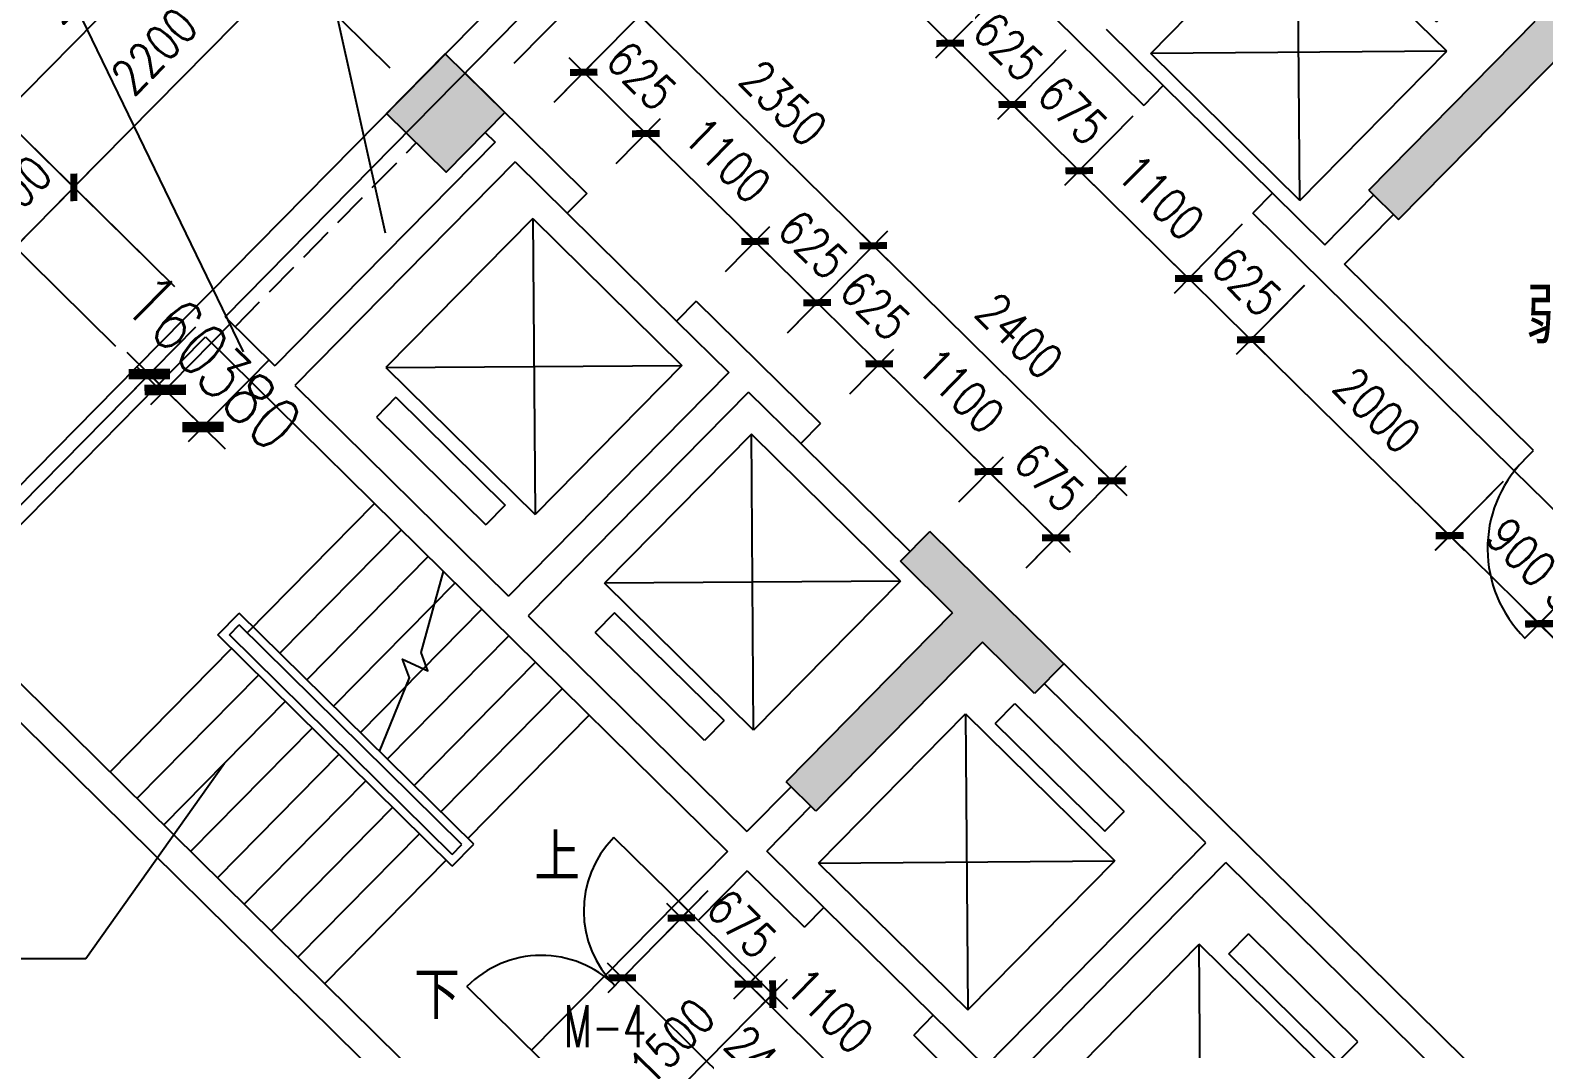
# Model space of a CAD drawing. Extents: x -357449 to -117302, y 127569 to 244935.
# Drawn here: x -324332 to -313485, y 228801 to 236096 of the extents above; entities that cross this region are included whole.
import ezdxf

# ---------------------------------------------------------------- set-up
doc = ezdxf.new("R2010")
doc.units = 0
doc.header["$MEASUREMENT"] = 0
doc.linetypes.add('DASH', pattern=[0.35, 0.25, -0.1])
doc.layers.get('0').update_dxf_attribs({"linetype": 'CONTINUOUS'})
doc.layers.get('DEFPOINTS').update_dxf_attribs({"linetype": 'CONTINUOUS'})
for name, color, linetype in [('1', 8, 'CONTINUOUS'), ('2', 4, 'CONTINUOUS'), ('COLUMN', 4, 'CONTINUOUS'), ('F', 31, 'CONTINUOUS'), ('WALL', 1, 'CONTINUOUS'), ('WINDOW', 4, 'CONTINUOUS'), ('WINDOWS', 4, 'CONTINUOUS'), ('阳台', 4, 'CONTINUOUS')]:
    doc.layers.add(name, color=color, linetype=linetype)
doc.layers.add('AXIS', color=3, linetype='CONTINUOUS', lineweight=9)
doc.styles.add('DIM_FONT', font='SIMPLEX.shx', dxfattribs={"width": 0.8})
doc.styles.add('FS', font='txt.shx', dxfattribs={"width": 0.66, "height": 150, "bigfont": 'fs.shx'})
doc.styles.add('H1', font='SimSun.ttf')
doc.dimstyles.new('DIMN-200', dxfattribs={"dimtxt": 300, "dimasz": 1, "dimexe": 250, "dimexo": 0, "dimgap": 150, "dimtad": 1, "dimdec": 0, "dimdsep": 46, "dimtxsty": 'DIM_FONT', "dimblk": '_DIMX', "dimcen": 2.5, "dimclrd": 256, "dimclre": 256, "dimclrt": 4, "dimadec": 0, "dimazin": 0, "dimtfac": 1, "dimtdec": 0, "dimtix": 1, "dimtmove": 2, "dimatfit": 3, "dimldrblk": '_DIMX', "dimfxl": 0, "dimtolj": 1, "dimtzin": 0, "dimarcsym": 0})
doc.dimstyles.get("Standard").update_dxf_attribs({"dimtxt": 375, "dimasz": 1, "dimexe": 150, "dimexo": 0, "dimgap": 200, "dimtad": 1, "dimdec": 0, "dimzin": 0, "dimdsep": 46, "dimtxsty": 'DIM_FONT', "dimblk1": '_DIMX', "dimblk2": '_DIMX', "dimsah": 1, "dimcen": 200, "dimclrd": 256, "dimclre": 256, "dimclrt": 4, "dimadec": 0, "dimazin": 0, "dimtfac": 1, "dimtdec": 0, "dimtix": 1, "dimtmove": 2, "dimatfit": 3, "dimldrblk": '_DIMX', "dimfxl": 0, "dimtolj": 1, "dimtzin": 0, "dimarcsym": 0})

# ---------------------------------------------------------------- blocks, each defined once
blk = doc.blocks.new('_DIMX')
blk.add_line((-150, 0), (150, 0))
at = {"const_width": 50}
blk.add_lwpolyline([(-70, -70), (70, 70)], dxfattribs=at)
blk = doc.blocks.new('*D485')
at = {"linetype": 'ByBlock'}
for p, q in [((-310911, 235975), (-310192, 236705)), ((-310296, 236597), (-308624, 234949)), ((-309237, 234325), (-308518, 235055))]:
    blk.add_line(p, q, dxfattribs=at)
at = {"layer": 'DEFPOINTS', "color": 0, "linetype": 'ByBlock'}
for p in [(-310911, 235975), (-308623, 234948), (-309237, 234325)]:
    blk.add_point(p, dxfattribs=at)
at = {"linetype": 'ByBlock'}
for p, rotation in [((-310297, 236598), 135.4212849043533), ((-308623, 234948), 315.4212849043533)]:
    blk.add_blockref('_DIMX', p, dxfattribs=dict(at, rotation=rotation))
at = {"color": 4, "linetype": 'ByBlock', "insert": (-309267, 235969), "char_height": 250, "attachment_point": 5, "rotation": 315.4213, "style": 'DIM_FONT'}
blk.add_mtext('\\A1;2350', dxfattribs=at)
blk = doc.blocks.new('*D30')
at = {"linetype": 'ByBlock'}
for p, q in [((-307663, 240708), (-309497, 242514)), ((-309390, 242408), (-328830, 222681)), ((-327104, 220979), (-328937, 222785))]:
    blk.add_line(p, q, dxfattribs=at)
at = {"layer": 'DEFPOINTS', "color": 0, "linetype": 'ByBlock'}
for p in [(-307663, 240708), (-328831, 222680), (-327104, 220979)]:
    blk.add_point(p, dxfattribs=at)
at = {"linetype": 'ByBlock'}
for p, rotation in [((-309390, 242409), 45.42128490415822), ((-328831, 222680), 225.4212849041582)]:
    blk.add_blockref('_DIMX', p, dxfattribs=dict(at, rotation=rotation))
at = {"color": 4, "linetype": 'ByBlock', "insert": (-319306, 232737), "char_height": 250, "attachment_point": 5, "rotation": 45.4213, "style": 'DIM_FONT'}
blk.add_mtext('\\A1;27698', dxfattribs=at)
blk = doc.blocks.new('A$C42896F79')
at = {"layer": '1'}
for p, q in [((1121, 2195), (68, 1126)), ((1121, 2195), (2189, 1142)), ((1121, 2195), (1137, 73)), ((68, 1126), (2189, 1142)), ((68, 1126), (1137, 73)), ((2189, 1142), (1137, 73)), ((140, 915), (0, 772)), ((140, 915), (924, 142)), ((0, 772), (784, 0)), ((924, 142), (784, 0))]:
    blk.add_line(p, q, dxfattribs=at)
blk = doc.blocks.new('*D74')
at = {"linetype": 'ByBlock'}
for p, q in [((-314051, 234226), (-314881, 235044)), ((-315826, 233871), (-314774, 234938)), ((-315103, 233157), (-315933, 233975))]:
    blk.add_line(p, q, dxfattribs=at)
at = {"layer": 'DEFPOINTS', "color": 0, "linetype": 'ByBlock'}
for p in [(-314774, 234938), (-314051, 234226), (-315103, 233157)]:
    blk.add_point(p, dxfattribs=at)
at = {"linetype": 'ByBlock'}
for p, rotation in [((-314774, 234938), 45.4212849041682), ((-315827, 233870), 225.4212849041682)]:
    blk.add_blockref('_DIMX', p, dxfattribs=dict(at, rotation=rotation))
at = {"color": 4, "linetype": 'ByBlock', "insert": (-315496, 234597), "char_height": 250, "attachment_point": 5, "rotation": 45.4213, "style": 'DIM_FONT'}
blk.add_mtext('\\A1;1500', dxfattribs=at)
blk = doc.blocks.new('*D77')
at = {"linetype": 'ByBlock'}
for p, q in [((-313629, 234653), (-314459, 235471)), ((-314774, 234938), (-314353, 235366)), ((-314352, 235367), (-314351, 235367)), ((-314051, 234226), (-314881, 235044)), ((-314774, 234938), (-314775, 234937))]:
    blk.add_line(p, q, dxfattribs=at)
at = {"layer": 'DEFPOINTS', "color": 0, "linetype": 'ByBlock'}
for p in [(-314353, 235366), (-313629, 234653), (-314051, 234226)]:
    blk.add_point(p, dxfattribs=at)
at = {"linetype": 'ByBlock'}
for p, rotation in [((-314353, 235366), 225.421284904168), ((-314774, 234938), 45.42128490416798)]:
    blk.add_blockref('_DIMX', p, dxfattribs=dict(at, rotation=rotation))
at = {"color": 4, "linetype": 'ByBlock', "insert": (-314759, 235345), "char_height": 250, "attachment_point": 5, "rotation": 45.4213, "style": 'DIM_FONT'}
blk.add_mtext('\\A1;600', dxfattribs=at)
blk = doc.blocks.new('*D78')
at = {"linetype": 'ByBlock'}
for p, q in [((-312085, 236220), (-312915, 237038)), ((-314352, 235367), (-312809, 236932)), ((-313629, 234653), (-314459, 235471))]:
    blk.add_line(p, q, dxfattribs=at)
at = {"layer": 'DEFPOINTS', "color": 0, "linetype": 'ByBlock'}
for p in [(-312808, 236933), (-312085, 236220), (-313629, 234653)]:
    blk.add_point(p, dxfattribs=at)
at = {"linetype": 'ByBlock'}
for p, rotation in [((-312808, 236933), 45.42128490416195), ((-314353, 235366), 225.421284904162)]:
    blk.add_blockref('_DIMX', p, dxfattribs=dict(at, rotation=rotation))
at = {"color": 4, "linetype": 'ByBlock', "insert": (-313776, 236342), "char_height": 250, "attachment_point": 5, "rotation": 45.4213, "style": 'DIM_FONT'}
blk.add_mtext('\\A1;2200', dxfattribs=at)
blk = doc.blocks.new('*D730')
at = {"linetype": 'ByBlock'}
for p, q in [((-314401, 235413), (-314976, 235980)), ((-314870, 235874), (-316904, 233810)), ((-316436, 233347), (-317012, 233914))]:
    blk.add_line(p, q, dxfattribs=at)
at = {"layer": 'DEFPOINTS', "color": 0, "linetype": 'ByBlock'}
for p in [(-314401, 235413), (-316905, 233809), (-316436, 233347)]:
    blk.add_point(p, dxfattribs=at)
at = {"linetype": 'ByBlock'}
for p, rotation in [((-314869, 235875), 45.42128490417358), ((-316905, 233809), 225.4212849041736)]:
    blk.add_blockref('_DIMX', p, dxfattribs=dict(at, rotation=rotation))
at = {"color": 4, "linetype": 'ByBlock', "insert": (-316083, 235035), "char_height": 250, "attachment_point": 5, "rotation": 45.4213, "style": 'DIM_FONT'}
blk.add_mtext('\\A1;2900', dxfattribs=at)
blk = doc.blocks.new('*D484')
at = {"linetype": 'ByBlock'}
for p, q in [((-311196, 236255), (-310477, 236985)), ((-310583, 236879), (-310583, 236880)), ((-310582, 236879), (-310297, 236598)), ((-310911, 235975), (-310192, 236705)), ((-310296, 236597), (-310296, 236596))]:
    blk.add_line(p, q, dxfattribs=at)
at = {"layer": 'DEFPOINTS', "color": 0, "linetype": 'ByBlock'}
for p in [(-310297, 236598), (-311196, 236255), (-310911, 235975)]:
    blk.add_point(p, dxfattribs=at)
at = {"linetype": 'ByBlock'}
for p, rotation in [((-310582, 236879), 315.421284904351), ((-310297, 236598), 135.4212849043509)]:
    blk.add_blockref('_DIMX', p, dxfattribs=dict(at, rotation=rotation))
at = {"color": 4, "linetype": 'ByBlock', "insert": (-310246, 236934), "char_height": 250, "attachment_point": 5, "rotation": 315.4213, "style": 'DIM_FONT'}
blk.add_mtext('\\A1;400', dxfattribs=at)
blk = doc.blocks.new('*D75')
at = {"linetype": 'ByBlock'}
for p, q in [((-311454, 236861), (-312284, 237679)), ((-312178, 237573), (-312808, 236934)), ((-312085, 236220), (-312915, 237038))]:
    blk.add_line(p, q, dxfattribs=at)
at = {"layer": 'DEFPOINTS', "color": 0, "linetype": 'ByBlock'}
for p in [(-312808, 236933), (-311454, 236861), (-312085, 236220)]:
    blk.add_point(p, dxfattribs=at)
at = {"linetype": 'ByBlock'}
for p, rotation in [((-312177, 237574), 45.42128490416662), ((-312808, 236933), 225.4212849041666)]:
    blk.add_blockref('_DIMX', p, dxfattribs=dict(at, rotation=rotation))
at = {"color": 4, "linetype": 'ByBlock', "insert": (-312689, 237446), "char_height": 250, "attachment_point": 5, "rotation": 45.4213, "style": 'DIM_FONT'}
blk.add_mtext('\\A1;900', dxfattribs=at)
blk = doc.blocks.new('*D26')
at = {"linetype": 'ByBlock'}
for p, q in [((-307374, 240704), (-305958, 242141)), ((-298442, 234525), (-306062, 242034)), ((-299753, 233193), (-298336, 234631))]:
    blk.add_line(p, q, dxfattribs=at)
at = {"layer": 'DEFPOINTS', "color": 0, "linetype": 'ByBlock'}
for p in [(-306063, 242035), (-307374, 240704), (-299753, 233193)]:
    blk.add_point(p, dxfattribs=at)
at = {"linetype": 'ByBlock'}
for p, rotation in [((-306063, 242035), 135.4212849043528), ((-298441, 234524), 315.4212849043528)]:
    blk.add_blockref('_DIMX', p, dxfattribs=dict(at, rotation=rotation))
at = {"color": 4, "linetype": 'ByBlock', "insert": (-302059, 238475), "char_height": 250, "attachment_point": 5, "rotation": 315.4213, "style": 'DIM_FONT'}
blk.add_mtext('\\A1;10700', dxfattribs=at)
blk = doc.blocks.new('*D486')
at = {"linetype": 'ByBlock'}
for p, q in [((-309237, 234325), (-308518, 235055)), ((-308622, 234948), (-306914, 233265)), ((-307528, 232641), (-306808, 233371))]:
    blk.add_line(p, q, dxfattribs=at)
at = {"layer": 'DEFPOINTS', "color": 0, "linetype": 'ByBlock'}
for p in [(-309237, 234325), (-306914, 233264), (-307528, 232641)]:
    blk.add_point(p, dxfattribs=at)
at = {"linetype": 'ByBlock'}
for p, rotation in [((-308623, 234948), 135.4212849043523), ((-306914, 233264), 315.4212849043523)]:
    blk.add_blockref('_DIMX', p, dxfattribs=dict(at, rotation=rotation))
at = {"color": 4, "linetype": 'ByBlock', "insert": (-307575, 234302), "char_height": 250, "attachment_point": 5, "rotation": 315.4213, "style": 'DIM_FONT'}
blk.add_mtext('\\A1;2400', dxfattribs=at)
blk = doc.blocks.new('*D474')
at = {"linetype": 'ByBlock'}
for p, q in [((-308254, 237780), (-308743, 237284)), ((-308637, 237390), (-307855, 236620)), ((-307471, 237008), (-307960, 236512))]:
    blk.add_line(p, q, dxfattribs=at)
at = {"layer": 'DEFPOINTS', "color": 0, "linetype": 'ByBlock'}
for p in [(-308254, 237780), (-307471, 237008), (-307855, 236619)]:
    blk.add_point(p, dxfattribs=at)
at = {"linetype": 'ByBlock'}
for p, rotation in [((-308638, 237391), 135.4212848950496), ((-307855, 236619), 315.4212848950496)]:
    blk.add_blockref('_DIMX', p, dxfattribs=dict(at, rotation=rotation))
at = {"color": 4, "linetype": 'ByBlock', "insert": (-308053, 237201), "char_height": 250, "attachment_point": 5, "rotation": 315.4213, "style": 'DIM_FONT'}
blk.add_mtext('\\A1;1100', dxfattribs=at)
blk = doc.blocks.new('*D475')
at = {"linetype": 'ByBlock'}
for p, q in [((-307471, 237008), (-307960, 236512)), ((-307855, 236620), (-307856, 236620)), ((-307855, 236619), (-307409, 236180)), ((-307026, 236569), (-307515, 236073)), ((-307409, 236179), (-307408, 236179))]:
    blk.add_line(p, q, dxfattribs=at)
at = {"layer": 'DEFPOINTS', "color": 0, "linetype": 'ByBlock'}
for p in [(-307471, 237008), (-307026, 236569), (-307409, 236180)]:
    blk.add_point(p, dxfattribs=at)
at = {"linetype": 'ByBlock'}
for p, rotation in [((-307855, 236619), 315.421284895061), ((-307409, 236180), 135.421284895061)]:
    blk.add_blockref('_DIMX', p, dxfattribs=dict(at, rotation=rotation))
at = {"color": 4, "linetype": 'ByBlock', "insert": (-307439, 236595), "char_height": 250, "attachment_point": 5, "rotation": 315.4213, "style": 'DIM_FONT'}
blk.add_mtext('\\A1;625', dxfattribs=at)
blk = doc.blocks.new('*D476')
at = {"linetype": 'ByBlock'}
for p, q in [((-307026, 236569), (-307515, 236073)), ((-307410, 236181), (-307411, 236182)), ((-307409, 236180), (-306929, 235706)), ((-306545, 236096), (-307034, 235600)), ((-306928, 235706), (-306927, 235705))]:
    blk.add_line(p, q, dxfattribs=at)
at = {"layer": 'DEFPOINTS', "color": 0, "linetype": 'ByBlock'}
for p in [(-307026, 236569), (-306545, 236096), (-306929, 235706)]:
    blk.add_point(p, dxfattribs=at)
at = {"linetype": 'ByBlock'}
for p, rotation in [((-307409, 236180), 315.4212848955697), ((-306929, 235706), 135.4212848955697)]:
    blk.add_blockref('_DIMX', p, dxfattribs=dict(at, rotation=rotation))
at = {"color": 4, "linetype": 'ByBlock', "insert": (-306976, 236139), "char_height": 250, "attachment_point": 5, "rotation": 315.4213, "style": 'DIM_FONT'}
blk.add_mtext('\\A1;675', dxfattribs=at)
blk = doc.blocks.new('*D477')
at = {"linetype": 'ByBlock'}
for p, q in [((-306545, 236096), (-307034, 235600)), ((-306928, 235706), (-306146, 234935)), ((-305761, 235324), (-306250, 234827))]:
    blk.add_line(p, q, dxfattribs=at)
at = {"layer": 'DEFPOINTS', "color": 0, "linetype": 'ByBlock'}
for p in [(-306545, 236096), (-305761, 235324), (-306145, 234934)]:
    blk.add_point(p, dxfattribs=at)
at = {"linetype": 'ByBlock'}
for p, rotation in [((-306929, 235706), 135.4212848950313), ((-306145, 234934), 315.4212848950314)]:
    blk.add_blockref('_DIMX', p, dxfattribs=dict(at, rotation=rotation))
at = {"color": 4, "linetype": 'ByBlock', "insert": (-306344, 235516), "char_height": 250, "attachment_point": 5, "rotation": 315.4213, "style": 'DIM_FONT'}
blk.add_mtext('\\A1;1100', dxfattribs=at)
blk = doc.blocks.new('*D478')
at = {"linetype": 'ByBlock'}
for p, q in [((-305761, 235324), (-306250, 234827)), ((-306146, 234935), (-306147, 234936)), ((-306145, 234934), (-305700, 234496)), ((-305316, 234885), (-305805, 234389)), ((-305699, 234495), (-305699, 234494))]:
    blk.add_line(p, q, dxfattribs=at)
at = {"layer": 'DEFPOINTS', "color": 0, "linetype": 'ByBlock'}
for p in [(-305761, 235324), (-305316, 234885), (-305700, 234496)]:
    blk.add_point(p, dxfattribs=at)
at = {"linetype": 'ByBlock'}
for p, rotation in [((-306145, 234934), 315.4212848956553), ((-305700, 234496), 135.4212848956553)]:
    blk.add_blockref('_DIMX', p, dxfattribs=dict(at, rotation=rotation))
at = {"color": 4, "linetype": 'ByBlock', "insert": (-305730, 234911), "char_height": 250, "attachment_point": 5, "rotation": 315.4213, "style": 'DIM_FONT'}
blk.add_mtext('\\A1;625', dxfattribs=at)
blk = doc.blocks.new('*D479')
at = {"linetype": 'ByBlock'}
for p, q in [((-305534, 234664), (-306023, 234168)), ((-305917, 234274), (-304494, 232872)), ((-304110, 233260), (-304598, 232764))]:
    blk.add_line(p, q, dxfattribs=at)
at = {"layer": 'DEFPOINTS', "color": 0, "linetype": 'ByBlock'}
for p in [(-305534, 234664), (-304110, 233260), (-304493, 232871)]:
    blk.add_point(p, dxfattribs=at)
at = {"linetype": 'ByBlock'}
for p, rotation in [((-305918, 234275), 135.4212840755634), ((-304493, 232871), 315.4212840755634)]:
    blk.add_blockref('_DIMX', p, dxfattribs=dict(at, rotation=rotation))
at = {"color": 4, "linetype": 'ByBlock', "insert": (-305012, 233769), "char_height": 250, "attachment_point": 5, "rotation": 315.4213, "style": 'DIM_FONT'}
blk.add_mtext('\\A1;2000', dxfattribs=at)
blk = doc.blocks.new('*D480')
at = {"linetype": 'ByBlock'}
for p, q in [((-304110, 233260), (-304597, 232765)), ((-304491, 232872), (-303851, 232241)), ((-303468, 232628), (-303956, 232134))]:
    blk.add_line(p, q, dxfattribs=at)
at = {"layer": 'DEFPOINTS', "color": 0, "linetype": 'ByBlock'}
for p in [(-304110, 233260), (-303468, 232628), (-303851, 232241)]:
    blk.add_point(p, dxfattribs=at)
at = {"linetype": 'ByBlock'}
for p, rotation in [((-304492, 232872), 135.4212848961943), ((-303851, 232241), 315.4212848961943)]:
    blk.add_blockref('_DIMX', p, dxfattribs=dict(at, rotation=rotation))
at = {"color": 4, "linetype": 'ByBlock', "insert": (-303978, 232752), "char_height": 250, "attachment_point": 5, "rotation": 315.4213, "style": 'DIM_FONT'}
blk.add_mtext('\\A1;900', dxfattribs=at)
blk = doc.blocks.new('*D482')
at = {"linetype": 'ByBlock'}
for p, q in [((-303482, 233078), (-303971, 232581)), ((-303268, 232867), (-303757, 232371)), ((-303867, 232689), (-303867, 232690)), ((-303866, 232688), (-303652, 232478)), ((-303651, 232477), (-303651, 232476))]:
    blk.add_line(p, q, dxfattribs=at)
at = {"layer": 'DEFPOINTS', "color": 0, "linetype": 'ByBlock'}
for p in [(-303482, 233078), (-303268, 232867), (-303652, 232478)]:
    blk.add_point(p, dxfattribs=at)
at = {"linetype": 'ByBlock'}
for p, rotation in [((-303866, 232688), 315.4212849012927), ((-303652, 232478), 135.4212849012927)]:
    blk.add_blockref('_DIMX', p, dxfattribs=dict(at, rotation=rotation))
at = {"color": 4, "linetype": 'ByBlock', "insert": (-303566, 232779), "char_height": 250, "attachment_point": 5, "rotation": 315.4213, "style": 'DIM_FONT'}
blk.add_mtext('\\A1;300', dxfattribs=at)
blk = doc.blocks.new('*D487')
at = {"linetype": 'ByBlock'}
for p, q in [((-310911, 235975), (-310594, 236297)), ((-310700, 236190), (-310701, 236191)), ((-310699, 236190), (-310254, 235751)), ((-310466, 235536), (-310149, 235858)), ((-310253, 235750), (-310253, 235750))]:
    blk.add_line(p, q, dxfattribs=at)
at = {"layer": 'DEFPOINTS', "color": 0, "linetype": 'ByBlock'}
for p in [(-310911, 235975), (-310254, 235751), (-310466, 235536)]:
    blk.add_point(p, dxfattribs=at)
at = {"linetype": 'ByBlock'}
for p, rotation in [((-310699, 236190), 315.4212849043511), ((-310254, 235751), 135.4212849043511)]:
    blk.add_blockref('_DIMX', p, dxfattribs=dict(at, rotation=rotation))
at = {"color": 4, "linetype": 'ByBlock', "insert": (-310284, 236166), "char_height": 250, "attachment_point": 5, "rotation": 315.4213, "style": 'DIM_FONT'}
blk.add_mtext('\\A1;625', dxfattribs=at)
blk = doc.blocks.new('*D488')
at = {"linetype": 'ByBlock'}
for p, q in [((-310466, 235536), (-310149, 235858)), ((-310253, 235750), (-309471, 234980)), ((-309683, 234764), (-309365, 235086))]:
    blk.add_line(p, q, dxfattribs=at)
at = {"layer": 'DEFPOINTS', "color": 0, "linetype": 'ByBlock'}
for p in [(-310466, 235536), (-309471, 234979), (-309683, 234764)]:
    blk.add_point(p, dxfattribs=at)
at = {"linetype": 'ByBlock'}
for p, rotation in [((-310254, 235751), 135.4212849043552), ((-309471, 234979), 315.4212849043552)]:
    blk.add_blockref('_DIMX', p, dxfattribs=dict(at, rotation=rotation))
at = {"color": 4, "linetype": 'ByBlock', "insert": (-309669, 235561), "char_height": 250, "attachment_point": 5, "rotation": 315.4213, "style": 'DIM_FONT'}
blk.add_mtext('\\A1;1100', dxfattribs=at)
blk = doc.blocks.new('*D489')
at = {"linetype": 'ByBlock'}
for p, q in [((-309683, 234764), (-309365, 235086)), ((-309471, 234980), (-309472, 234980)), ((-309471, 234979), (-309025, 234540)), ((-309237, 234325), (-308920, 234647)), ((-309025, 234540), (-309024, 234539))]:
    blk.add_line(p, q, dxfattribs=at)
at = {"layer": 'DEFPOINTS', "color": 0, "linetype": 'ByBlock'}
for p in [(-309683, 234764), (-309025, 234540), (-309237, 234325)]:
    blk.add_point(p, dxfattribs=at)
at = {"linetype": 'ByBlock'}
for p, rotation in [((-309471, 234979), 315.4212849043577), ((-309025, 234540), 135.4212849043577)]:
    blk.add_blockref('_DIMX', p, dxfattribs=dict(at, rotation=rotation))
at = {"color": 4, "linetype": 'ByBlock', "insert": (-309055, 234956), "char_height": 250, "attachment_point": 5, "rotation": 315.4213, "style": 'DIM_FONT'}
blk.add_mtext('\\A1;625', dxfattribs=at)
blk = doc.blocks.new('*D490')
at = {"linetype": 'ByBlock'}
for p, q in [((-309237, 234325), (-308920, 234647)), ((-309026, 234541), (-309027, 234542)), ((-309025, 234540), (-308580, 234102)), ((-308792, 233886), (-308475, 234208)), ((-308579, 234101), (-308579, 234100))]:
    blk.add_line(p, q, dxfattribs=at)
at = {"layer": 'DEFPOINTS', "color": 0, "linetype": 'ByBlock'}
for p in [(-309237, 234325), (-308580, 234102), (-308792, 233886)]:
    blk.add_point(p, dxfattribs=at)
at = {"linetype": 'ByBlock'}
for p, rotation in [((-309025, 234540), 315.4212849043521), ((-308580, 234102), 135.4212849043521)]:
    blk.add_blockref('_DIMX', p, dxfattribs=dict(at, rotation=rotation))
at = {"color": 4, "linetype": 'ByBlock', "insert": (-308610, 234517), "char_height": 250, "attachment_point": 5, "rotation": 315.4213, "style": 'DIM_FONT'}
blk.add_mtext('\\A1;625', dxfattribs=at)
blk = doc.blocks.new('*D491')
at = {"linetype": 'ByBlock'}
for p, q in [((-308792, 233886), (-308475, 234208)), ((-308579, 234101), (-307797, 233330)), ((-308009, 233114), (-307691, 233436))]:
    blk.add_line(p, q, dxfattribs=at)
at = {"layer": 'DEFPOINTS', "color": 0, "linetype": 'ByBlock'}
for p in [(-308792, 233886), (-307797, 233330), (-308009, 233114)]:
    blk.add_point(p, dxfattribs=at)
at = {"linetype": 'ByBlock'}
for p, rotation in [((-308580, 234102), 135.42128490435), ((-307797, 233330), 315.42128490435)]:
    blk.add_blockref('_DIMX', p, dxfattribs=dict(at, rotation=rotation))
at = {"color": 4, "linetype": 'ByBlock', "insert": (-307995, 233911), "char_height": 250, "attachment_point": 5, "rotation": 315.4213, "style": 'DIM_FONT'}
blk.add_mtext('\\A1;1100', dxfattribs=at)
blk = doc.blocks.new('*D492')
at = {"linetype": 'ByBlock'}
for p, q in [((-308009, 233114), (-307691, 233436)), ((-307797, 233330), (-307798, 233331)), ((-307797, 233330), (-307316, 232856)), ((-307528, 232641), (-307211, 232963)), ((-307315, 232855), (-307314, 232854))]:
    blk.add_line(p, q, dxfattribs=at)
at = {"layer": 'DEFPOINTS', "color": 0, "linetype": 'ByBlock'}
for p in [(-308009, 233114), (-307316, 232856), (-307528, 232641)]:
    blk.add_point(p, dxfattribs=at)
at = {"linetype": 'ByBlock'}
for p, rotation in [((-307797, 233330), 315.4212849043567), ((-307316, 232856), 135.4212849043567)]:
    blk.add_blockref('_DIMX', p, dxfattribs=dict(at, rotation=rotation))
at = {"color": 4, "linetype": 'ByBlock', "insert": (-307363, 233289), "char_height": 250, "attachment_point": 5, "rotation": 315.4213, "style": 'DIM_FONT'}
blk.add_mtext('\\A1;675', dxfattribs=at)
blk = doc.blocks.new('*D591')
at = {"linetype": 'ByBlock'}
for p, q in [((-309808, 230327), (-310527, 229597)), ((-308713, 228020), (-310421, 229703)), ((-308098, 228642), (-308818, 227912))]:
    blk.add_line(p, q, dxfattribs=at)
at = {"layer": 'DEFPOINTS', "color": 0, "linetype": 'ByBlock'}
for p in [(-309808, 230327), (-310422, 229704), (-308098, 228642)]:
    blk.add_point(p, dxfattribs=at)
at = {"linetype": 'ByBlock'}
for p, rotation in [((-310422, 229704), 135.4212849051306), ((-308712, 228019), 315.4212849051306)]:
    blk.add_blockref('_DIMX', p, dxfattribs=dict(at, rotation=rotation))
at = {"color": 4, "linetype": 'ByBlock', "insert": (-309374, 229057), "char_height": 250, "attachment_point": 5, "rotation": 315.4213, "style": 'DIM_FONT'}
blk.add_mtext('\\A1;2400', dxfattribs=at)
blk = doc.blocks.new('*D592')
at = {"linetype": 'ByBlock'}
for p, q in [((-309808, 230327), (-310104, 230026)), ((-310000, 230133), (-310001, 230134)), ((-309999, 230133), (-309518, 229659)), ((-309327, 229853), (-309624, 229552)), ((-309518, 229658), (-309517, 229658))]:
    blk.add_line(p, q, dxfattribs=at)
at = {"layer": 'DEFPOINTS', "color": 0, "linetype": 'ByBlock'}
for p in [(-309808, 230327), (-309327, 229853), (-309518, 229659)]:
    blk.add_point(p, dxfattribs=at)
at = {"linetype": 'ByBlock'}
for p, rotation in [((-309999, 230133), 315.4212849051298), ((-309518, 229659), 135.4212849051298)]:
    blk.add_blockref('_DIMX', p, dxfattribs=dict(at, rotation=rotation))
at = {"color": 4, "linetype": 'ByBlock', "insert": (-309566, 230092), "char_height": 250, "attachment_point": 5, "rotation": 315.4213, "style": 'DIM_FONT'}
blk.add_mtext('\\A1;675', dxfattribs=at)
blk = doc.blocks.new('*D593')
at = {"linetype": 'ByBlock'}
for p, q in [((-309358, 229822), (-309624, 229552)), ((-309518, 229658), (-308736, 228888)), ((-308574, 229050), (-308840, 228780))]:
    blk.add_line(p, q, dxfattribs=at)
at = {"layer": 'DEFPOINTS', "color": 0, "linetype": 'ByBlock'}
for p in [(-309358, 229822), (-308574, 229050), (-308735, 228887)]:
    blk.add_point(p, dxfattribs=at)
at = {"linetype": 'ByBlock'}
for p, rotation in [((-309518, 229659), 135.4212849051347), ((-308735, 228887), 315.4212849051347)]:
    blk.add_blockref('_DIMX', p, dxfattribs=dict(at, rotation=rotation))
at = {"color": 4, "linetype": 'ByBlock', "insert": (-308934, 229469), "char_height": 250, "attachment_point": 5, "rotation": 315.4213, "style": 'DIM_FONT'}
blk.add_mtext('\\A1;1100', dxfattribs=at)
blk = doc.blocks.new('*D636')
at = {"linetype": 'ByBlock'}
for p, q in [((-309878, 230114), (-309238, 229483)), ((-310397, 228521), (-309345, 229588)), ((-310930, 229045), (-310290, 228415))]:
    blk.add_line(p, q, dxfattribs=at)
at = {"layer": 'DEFPOINTS', "color": 0, "linetype": 'ByBlock'}
for p in [(-309878, 230114), (-309344, 229588), (-310930, 229045)]:
    blk.add_point(p, dxfattribs=at)
at = {"linetype": 'ByBlock'}
for p, rotation in [((-309344, 229588), 45.42128490437025), ((-310397, 228520), 225.4212849043703)]:
    blk.add_blockref('_DIMX', p, dxfattribs=dict(at, rotation=rotation))
at = {"color": 4, "linetype": 'ByBlock', "insert": (-310067, 229247), "char_height": 250, "attachment_point": 5, "rotation": 45.4213, "style": 'DIM_FONT'}
blk.add_mtext('\\A1;1500', dxfattribs=at)
blk = doc.blocks.new('*D729')
at = {"linetype": 'ByBlock'}
for p, q in [((-312085, 236220), (-313432, 237547)), ((-313326, 237441), (-314869, 235876)), ((-313629, 234653), (-314976, 235980))]:
    blk.add_line(p, q, dxfattribs=at)
at = {"layer": 'DEFPOINTS', "color": 0, "linetype": 'ByBlock'}
for p in [(-312085, 236220), (-314869, 235875), (-313629, 234653)]:
    blk.add_point(p, dxfattribs=at)
at = {"linetype": 'ByBlock'}
for p, rotation in [((-313325, 237442), 45.4212849041695), ((-314869, 235875), 225.4212849041694)]:
    blk.add_blockref('_DIMX', p, dxfattribs=dict(at, rotation=rotation))
at = {"color": 4, "linetype": 'ByBlock', "insert": (-314293, 236851), "char_height": 250, "attachment_point": 5, "rotation": 45.4213, "style": 'DIM_FONT'}
blk.add_mtext('\\A1;2200', dxfattribs=at)
blk = doc.blocks.new('*D1178')
at = {"linetype": 'ByBlock'}
for p, q in [((-311709, 233970), (-312146, 233526)), ((-311595, 233858), (-312032, 233414)), ((-312042, 233634), (-312043, 233635)), ((-311927, 233520), (-312041, 233633)), ((-311927, 233520), (-312041, 233633)), ((-311926, 233519), (-311925, 233518))]:
    blk.add_line(p, q, dxfattribs=at)
at = {"layer": 'DEFPOINTS', "color": 0, "linetype": 'ByBlock'}
for p in [(-311709, 233970), (-311595, 233858), (-312041, 233633)]:
    blk.add_point(p, dxfattribs=at)
at = {"linetype": 'ByBlock', "xscale": 1.5, "yscale": 1.5, "zscale": 1.5}
for p, rotation in [((-312041, 233633), 315.4212849044893), ((-311927, 233520), 135.4212849044893)]:
    blk.add_blockref('_DIMX', p, dxfattribs=dict(at, rotation=rotation))
at = {"color": 4, "linetype": 'ByBlock', "insert": (-311843, 233987), "char_height": 375, "attachment_point": 5, "rotation": 315.4213, "style": 'DIM_FONT'}
blk.add_mtext('\\A1;160', dxfattribs=at)
blk = doc.blocks.new('*D1179')
at = {"linetype": 'ByBlock'}
for p, q in [((-311595, 233858), (-312032, 233414)), ((-311324, 233591), (-311762, 233147)), ((-311928, 233522), (-311929, 233523)), ((-311927, 233520), (-311656, 233254)), ((-311927, 233520), (-311656, 233254)), ((-311655, 233253), (-311654, 233252))]:
    blk.add_line(p, q, dxfattribs=at)
at = {"layer": 'DEFPOINTS', "color": 0, "linetype": 'ByBlock'}
for p in [(-311595, 233858), (-311324, 233591), (-311656, 233254)]:
    blk.add_point(p, dxfattribs=at)
at = {"linetype": 'ByBlock', "xscale": 1.5, "yscale": 1.5, "zscale": 1.5}
for p, rotation in [((-311927, 233520), 315.4212849050134), ((-311656, 233254), 135.4212849050134)]:
    blk.add_blockref('_DIMX', p, dxfattribs=dict(at, rotation=rotation))
at = {"color": 4, "linetype": 'ByBlock', "insert": (-311323, 233458), "char_height": 375, "attachment_point": 5, "rotation": 315.4213, "style": 'DIM_FONT'}
blk.add_mtext('\\A1;380', dxfattribs=at)

msp = doc.modelspace()

# ---------------------------------------------------------------- hatches: boundary and pattern name
at = {"layer": 'COLUMN'}
for points in [[(-313331.95, 235951.37), (-312958, 235582.88), (-312747.43, 235796.57), (-313709.02, 236744.12), (-313919.58, 236530.43), (-313545.63, 236161.94), (-314738.84, 234951.05), (-314525.16, 234740.48)], [(-321357.65, 235927.72), (-321778.78, 235500.34), (-321351.41, 235079.21), (-320930.28, 235506.58)], [(-317508.18, 231713.26), (-317134.23, 231344.77), (-316923.67, 231558.46), (-317885.25, 232506.01), (-318095.82, 232292.32), (-317721.87, 231923.83), (-318915.08, 230712.94), (-318701.39, 230502.38)]]:
    msp.add_hatch(color=256, dxfattribs=at).paths.add_polyline_path(points)

# ---------------------------------------------------------------- linework, layer by layer
at = {"layer": '1'}
for p, q in [((-316211.64, 235700.38), (-315428.12, 234928.3)), ((-320483.02, 234785.07), (-319699.51, 234012.99)), ((-318809.15, 233135.63), (-318025.63, 232363.55)), ((-318643.29, 229813.36), (-317859.78, 229041.28))]:
    msp.add_line(p, q, dxfattribs=at)
at = {"layer": '2', "color": 8}
for p, q in [((-322892.08, 234000.12), (-323032.46, 233857.66)), ((-322621.41, 233733.4), (-322761.79, 233590.95))]:
    msp.add_line(p, q, dxfattribs=at)
at = {"layer": 'COLUMN'}
for p, q in [((-322804.63, 233793.32), (-324711.07, 237727.53)), ((-324621.43, 232615.58), (-323568.6, 233684.01)), ((-324550.2, 232545.39), (-323497.37, 233613.82)), ((-324478.98, 232475.2), (-323426.14, 233543.63)), ((-322776.77, 231780.59), (-321864.31, 232706.57)), ((-322542.34, 231633.82), (-321671.99, 232517.06)), ((-313619.2, 231741.86), (-312987.5, 232382.92)), ((-322350.02, 231444.31), (-321479.68, 232327.55)), ((-322157.7, 231254.8), (-321287.36, 232138.04)), ((-322988.79, 231764.89), (-322834.37, 231921.6)), ((-321153.38, 230265.14), (-322834.37, 231921.6)), ((-321965.38, 231065.29), (-321095.04, 231948.53)), ((-322903.94, 231765.52), (-322833.75, 231836.75)), ((-321238.23, 230264.51), (-322833.75, 231836.75)), ((-321307.79, 230108.44), (-322988.79, 231764.89)), ((-321308.42, 230193.29), (-322903.94, 231765.52)), ((-321773.07, 230875.78), (-320902.72, 231759.02)), ((-322889.07, 231666.63), (-323759.41, 230783.39)), ((-321580.75, 230686.27), (-320710.41, 231569.51)), ((-322696.75, 231477.12), (-323567.09, 230593.88)), ((-321388.43, 230496.76), (-320518.09, 231380)), ((-322504.43, 231287.61), (-323374.78, 230404.37)), ((-321196.11, 230307.25), (-320325.77, 231190.49)), ((-322312.12, 231098.1), (-323182.46, 230214.86)), ((-323932.98, 229446.4), (-322939.6, 230845.99)), ((-322119.8, 230908.59), (-322990.14, 230025.35)), ((-321927.48, 230719.08), (-322797.82, 229835.84)), ((-321735.16, 230529.57), (-322605.51, 229646.33)), ((-321542.85, 230340.06), (-322413.19, 229456.82)), ((-319615.04, 229788.17), (-320149.25, 230314.58)), ((-321308.42, 230193.29), (-321238.23, 230264.51)), ((-321307.79, 230108.44), (-321153.38, 230265.14)), ((-321350.53, 230150.55), (-322220.87, 229267.31)), ((-325556.65, 229446.4), (-323932.98, 229446.4)), ((-320667.87, 228719.74), (-321202.09, 229246.15))]:
    msp.add_line(p, q, dxfattribs=at)
for points in [[(-321778.78, 235500.34), (-321357.65, 235927.72), (-320930.28, 235506.58), (-321351.41, 235079.21), (-321778.78, 235500.34)], [(-321828.04, 230929.95), (-321614.64, 231458.18), (-321663.99, 231590.71), (-321482.11, 231507.53), (-321531.45, 231640.06), (-321369.91, 232219.38)]]:
    msp.add_lwpolyline(points, dxfattribs=at)
for points in [[(-321720.18, 231694.1, 0, 60, 0), (-321898.25, 231869.57, 0, 0, 0), (-322712.61, 232672.04, 0, 0, 0), (-323737.37, 231632.11, 0, 0, 0), (-321607.63, 229533.46, 0, 0, 0)], [(-321428.05, 231406.24, 0, 60, 0), (-321249.98, 231230.77, 0, 0, 0), (-320582.87, 230573.4, 0, 0, 0)]]:
    msp.add_lwpolyline(points, format="xyseb", dxfattribs=at)
for centre, radius, start, end in [((-312987.5, 232382.92), 900, 135.421219, 225.421219), ((-319615.04, 229788.17), 750, 135.421285, 225.421285), ((-320667.87, 228719.74), 750, 45.421285, 135.421285)]:
    msp.add_arc(centre, radius, start, end, dxfattribs=at)
at = {"layer": 'WALL'}
for p, q in [((-317277.99, 236470.38), (-316352.02, 235557.92)), ((-323568.6, 233684.01), (-320971.61, 236319.47)), ((-322934.82, 234042.23), (-320829.16, 236179.1)), ((-314738.84, 234951.05), (-313545.63, 236161.94)), ((-316621.2, 236103.97), (-316211.64, 235700.38)), ((-314525.16, 234740.48), (-313331.95, 235951.37)), ((-321215.19, 235787.34), (-320342.64, 234927.52)), ((-316211.64, 235700.38), (-316352.02, 235557.92)), ((-320999.43, 235293.94), (-322578.68, 233691.29)), ((-321070.66, 235364.12), (-320999.43, 235293.94)), ((-320856.97, 235153.56), (-322436.22, 233550.91)), ((-320856.97, 235153.56), (-320483.02, 234785.07)), ((-314738.84, 234951.05), (-314525.16, 234740.48)), ((-320342.64, 234927.52), (-320483.02, 234785.07)), ((-315428.12, 234928.3), (-315568.5, 234785.85)), ((-315428.12, 234928.3), (-315054.17, 234559.81)), ((-315054.17, 234559.81), (-314703.23, 234915.96)), ((-313698.75, 232943.39), (-315568.5, 234785.85)), ((-314911.72, 234419.43), (-314560.77, 234775.58)), ((-313558.37, 233085.85), (-314911.72, 234419.43)), ((-319559.13, 234155.45), (-319699.51, 234012.99)), ((-319559.13, 234155.45), (-318668.77, 233278.09)), ((-322934.82, 234042.23), (-322578.68, 233691.29)), ((-319699.51, 234012.99), (-319325.55, 233644.5)), ((-323426.14, 233543.63), (-323075.2, 233899.78)), ((-323075.2, 233899.78), (-319335.69, 230214.86)), ((-323568.6, 233684.01), (-323426.14, 233543.63)), ((-322436.22, 233550.91), (-320904.8, 232041.85)), ((-319325.55, 233644.5), (-320904.8, 232041.85)), ((-319183.1, 233504.12), (-320762.35, 231901.47)), ((-319183.1, 233504.12), (-318809.15, 233135.63)), ((-318809.15, 233135.63), (-318668.77, 233278.09)), ((-313698.75, 232943.39), (-313558.37, 233085.85)), ((-318095.82, 232292.32), (-317885.25, 232506.01)), ((-313664.95, 228347.32), (-317885.25, 232506.01)), ((-317721.87, 231923.83), (-318095.82, 232292.32)), ((-324984.73, 231990.83), (-317420.06, 224536.58)), ((-317721.87, 231923.83), (-318915.08, 230712.94)), ((-325125.38, 231848.64), (-316634.46, 223481.67)), ((-320762.35, 231901.47), (-319195.32, 230357.32)), ((-317508.18, 231713.26), (-318701.39, 230502.38)), ((-317134.23, 231344.77), (-317508.18, 231713.26)), ((-316923.67, 231558.46), (-317134.23, 231344.77)), ((-315906.58, 230275.43), (-317064.04, 231416)), ((-318879.47, 230677.85), (-319195.32, 230357.32)), ((-318701.39, 230502.38), (-318915.08, 230712.94)), ((-318737.01, 230537.47), (-319052.86, 230216.94)), ((-319335.69, 230214.86), (-319686.64, 229858.72)), ((-318643.29, 229813.36), (-319052.86, 230216.94)), ((-317485.83, 228672.79), (-315906.58, 230275.43)), ((-319193.24, 230074.49), (-319544.18, 229718.34)), ((-319193.24, 230074.49), (-318783.67, 229670.9)), ((-317343.37, 228532.41), (-315764.12, 230135.06)), ((-314232.7, 228626), (-315764.12, 230135.06)), ((-319544.18, 229718.34), (-319686.64, 229858.72)), ((-318643.29, 229813.36), (-318783.67, 229670.9)), ((-317859.78, 229041.28), (-318000.16, 228898.82)), ((-317485.83, 228672.79), (-317859.78, 229041.28)), ((-317109.8, 228021.46), (-318000.16, 228898.82))]:
    msp.add_line(p, q, dxfattribs=at)
at = {"layer": 'WINDOW'}
for p, q in [((-313057.69, 232311.69), (-313698.75, 232943.39)), ((-319686.64, 229858.72), (-320739.47, 228790.29))]:
    msp.add_line(p, q, dxfattribs=at)
at = {"layer": 'WINDOWS'}
msp.add_line((-322790.19, 239157.64), (-321789.05, 234644.48), dxfattribs=at)
at = {"layer": '阳台', "color": 8, "linetype": 'DASH', "ltscale": 1000}
msp.add_line((-322863.59, 233972.05), (-321565.1, 235289.78), dxfattribs=at)

# ---------------------------------------------------------------- block references
at = {"layer": '1'}
for p, rotation in [((-314112.34, 237071.27), 179.9999999901344), ((-314817.74, 229623.59), 179.9999999999992)]:
    msp.add_blockref('A$C42896F79', p, dxfattribs=dict(at, rotation=rotation))
msp.add_blockref('A$C42896F79', (-321851.18, 232553.32), dxfattribs=at)
at = {"layer": '1', "xscale": -1}
for p, rotation in [((-320272.63, 230997.81), 270.8425698098684), ((-316503.14, 231284.38), 90.84256980986754)]:
    msp.add_blockref('A$C42896F79', p, dxfattribs=dict(at, rotation=rotation))

# ---------------------------------------------------------------- texts
at = {"layer": 'AXIS', "style": 'H1', "width": 0.8}
for s, height, p in [('弱电间', 350, (-313612.72, 233887.6)), ('上', 300, (-320719.54, 230035.41)), ('下', 300, (-321580.72, 229046.95))]:
    msp.add_text(s, height=height, dxfattribs=at).set_placement(p)
at = {"layer": 'F', "style": 'FS', "width": 0.66}
msp.add_text('M-4', height=300, dxfattribs=at).set_placement((-320509.34, 228812.03))

# ---------------------------------------------------------------- dimensions: what is measured, and where the dimension line sits
at = {"layer": 'AXIS'}
for p1, p2, distance, dimstyle, override, picture, middle in [((-317330.06, 240312.3), (-336770.8, 220583.56), -2423.69, 'DIMN-200', {"dimtxt": 250, "dimexe": 150, "dimzin": 0, "dimblk1": '_DIMX', "dimblk2": '_DIMX', "dimsah": 1, "dimcen": 200}, '*D30', (-328972.67, 232342.11)), ((-309419.57, 232798.07), (-317041.04, 240308.28), -1868.6, 'Standard', {"dimtxt": 250, "dimgap": 150, "dimblk": '_DIMX'}, '*D26', (-311725.73, 238080.03)), ((-321120.26, 236465.95), (-321751.96, 235824.89), -1015.29, 'DIMN-200', {"dimtxt": 250, "dimexe": 150, "dimzin": 0, "dimblk1": '_DIMX', "dimblk2": '_DIMX', "dimsah": 1, "dimcen": 200}, '*D75', (-322355.17, 237051.06)), ((-320862.77, 235860.03), (-320577.86, 235579.28), 875.02, 'DIMN-200', {"dimtxt": 250, "dimexe": 150, "dimzin": 0, "dimblk1": '_DIMX', "dimblk2": '_DIMX', "dimsah": 1, "dimcen": 200}, '*D484', (-319913.13, 236538.8)), ((-323296.12, 234257.86), (-321751.96, 235824.89), 1015.29, 'DIMN-200', {"dimtxt": 250, "dimexe": 150, "dimzin": 0, "dimblk1": '_DIMX', "dimblk2": '_DIMX', "dimsah": 1, "dimcen": 200}, '*D78', (-323443.09, 235947.02)), ((-320577.86, 235579.28), (-318903.98, 233929.84), 875.02, 'DIMN-200', {"dimtxt": 250, "dimexe": 150, "dimzin": 0, "dimblk1": '_DIMX', "dimblk2": '_DIMX', "dimsah": 1, "dimcen": 200}, '*D485', (-318933.74, 235573.7)), ((-324067.16, 235017.65), (-326102.64, 232952.02), -658.02, 'DIMN-200', {"dimtxt": 250, "dimexe": 150, "dimzin": 0, "dimblk1": '_DIMX', "dimblk2": '_DIMX', "dimsah": 1, "dimcen": 200}, '*D730', (-325749.48, 234639.72)), ((-323717.25, 233830.49), (-323296.12, 234257.86), 1015.29, 'DIMN-200', {"dimtxt": 250, "dimexe": 150, "dimzin": 0, "dimblk1": '_DIMX', "dimblk2": '_DIMX', "dimsah": 1, "dimcen": 200}, '*D77', (-324425.74, 234949.81)), ((-324770.08, 232762.06), (-323717.25, 233830.49), 1015.29, 'DIMN-200', {"dimtxt": 250, "dimexe": 150, "dimzin": 0, "dimblk1": '_DIMX', "dimblk2": '_DIMX', "dimsah": 1, "dimcen": 200}, '*D74', (-325162.72, 234201.91)), ((-318903.98, 233929.84), (-317194.5, 232245.31), 875.02, 'DIMN-200', {"dimtxt": 250, "dimexe": 150, "dimzin": 0, "dimblk1": '_DIMX', "dimblk2": '_DIMX', "dimsah": 1, "dimcen": 200}, '*D486', (-317242.06, 233906.72)), ((-317764.94, 228247.07), (-319474.43, 229931.6), 875.02, 'DIMN-200', {"dimtxt": 250, "dimexe": 150, "dimzin": 0, "dimblk1": '_DIMX', "dimblk2": '_DIMX', "dimsah": 1, "dimcen": 200}, '*D591', (-319040.83, 228661.95))]:
    dim = msp.add_aligned_dim(p1=p1, p2=p2, distance=distance, dimstyle=dimstyle, override=override, dxfattribs=at)
    dim.commit()
    dim.dimension.update_dxf_attribs({"geometry": picture, "text_midpoint": middle, "insert": (-9666.64, -395.33)})
for base, p2, angle, picture, middle in [((-323478.71, 233632.76), (-323146.43, 233969.97), 135.421285, '*D1178', (-323280.45, 233987.26)), ((-323094.08, 233253.74), (-322761.79, 233590.95), 315.421285, '*D1179', (-322760.45, 233457.53))]:
    dim = msp.add_linear_dim(base=base, p1=(-323032.46, 233857.66), p2=p2, angle=angle, dimstyle='DIMN-200', override={"dimtxt": 375, "dimasz": 1.5, "dimexe": 150, "dimgap": 200, "dimzin": 0, "dimblk1": '_DIMX', "dimblk2": '_DIMX', "dimsah": 1, "dimcen": 200}, dxfattribs=at)
    dim.commit()
    dim.dimension.update_dxf_attribs({"geometry": picture, "text_midpoint": middle, "dimtype": 161, "insert": (-11437.81, 0)})
at = {"layer": 'WINDOW'}
for p1, p2, distance, picture, middle, set_off in [((-321751.96, 235824.89), (-323296.12, 234257.86), -1740.52, '*D729', (-323959.67, 236456.05), (-9666.64, -395.33)), ((-318138.93, 237163.89), (-317355.41, 236391.81), -546.6, '*D474', (-317937.8, 236584.39), (-9884.44, -616.36)), ((-317355.41, 236391.81), (-316910.23, 235953.13), -546.6, '*D475', (-317323.46, 235979.01), (-9884.44, -616.36)), ((-320577.86, 235579.28), (-320132.68, 235140.6), 302.06, '*D487', (-319950.23, 235770.97), (-9666.64, -395.33)), ((-316910.23, 235953.13), (-316429.44, 235479.35), -546.6, '*D476', (-316860.47, 235522.79), (-9884.44, -616.36)), ((-320132.68, 235140.6), (-319349.16, 234368.52), 302.06, '*D488', (-319335.89, 235165.59), (-9666.64, -395.33)), ((-316429.44, 235479.35), (-315645.92, 234707.28), -546.6, '*D477', (-316228.31, 234899.86), (-9884.44, -616.36)), ((-319349.16, 234368.52), (-318903.98, 233929.84), 302.06, '*D489', (-318721.54, 234560.22), (-9666.64, -395.33)), ((-315645.92, 234707.28), (-315200.75, 234268.6), -546.6, '*D478', (-315613.97, 234294.48), (-9884.44, -616.36)), ((-318903.98, 233929.84), (-318458.8, 233491.16), 302.06, '*D490', (-318276.36, 234121.54), (-9666.64, -395.33)), ((-315200.75, 234268.6), (-313776.17, 232864.82), -546.6, '*D479', (-314679.09, 233373.25), (-9666.64, -395.33)), ((-318458.8, 233491.16), (-317675.29, 232719.08), 302.06, '*D491', (-317662.01, 233516.16), (-9666.64, -395.33)), ((-317675.29, 232719.08), (-317194.5, 232245.31), 302.06, '*D492', (-317029.86, 232893.23), (-9666.64, -395.33)), ((-313776.17, 232864.82), (-313135.11, 232233.12), -544.55, '*D480', (-313644.84, 232356.97), (-9666.64, -395.33)), ((-313135.11, 232233.12), (-312921.43, 232022.55), -546.6, '*D482', (-313218.9, 231934.38), (-9652.95, -844.47)), ((-319474.43, 229931.6), (-318993.64, 229457.82), -272.67, '*D592', (-319232.4, 229696.37), (-9666.64, -395.33)), ((-320597.01, 228649.91), (-319544.18, 229718.34), -748.47, '*D636', (-319733.35, 228851.8), (-9666.64, -395.33)), ((-319024.16, 229426.85), (-318240.64, 228654.77), -229.18, '*D593', (-318600.25, 229073.44), (-9666.64, -395.33))]:
    dim = msp.add_aligned_dim(p1=p1, p2=p2, distance=distance, dimstyle='Standard', override={"dimtxt": 250, "dimgap": 150, "dimblk": '_DIMX'}, dxfattribs=at)
    dim.commit()
    dim.dimension.update_dxf_attribs({"geometry": picture, "text_midpoint": middle, "insert": set_off})

doc.saveas('drawing.dxf')
